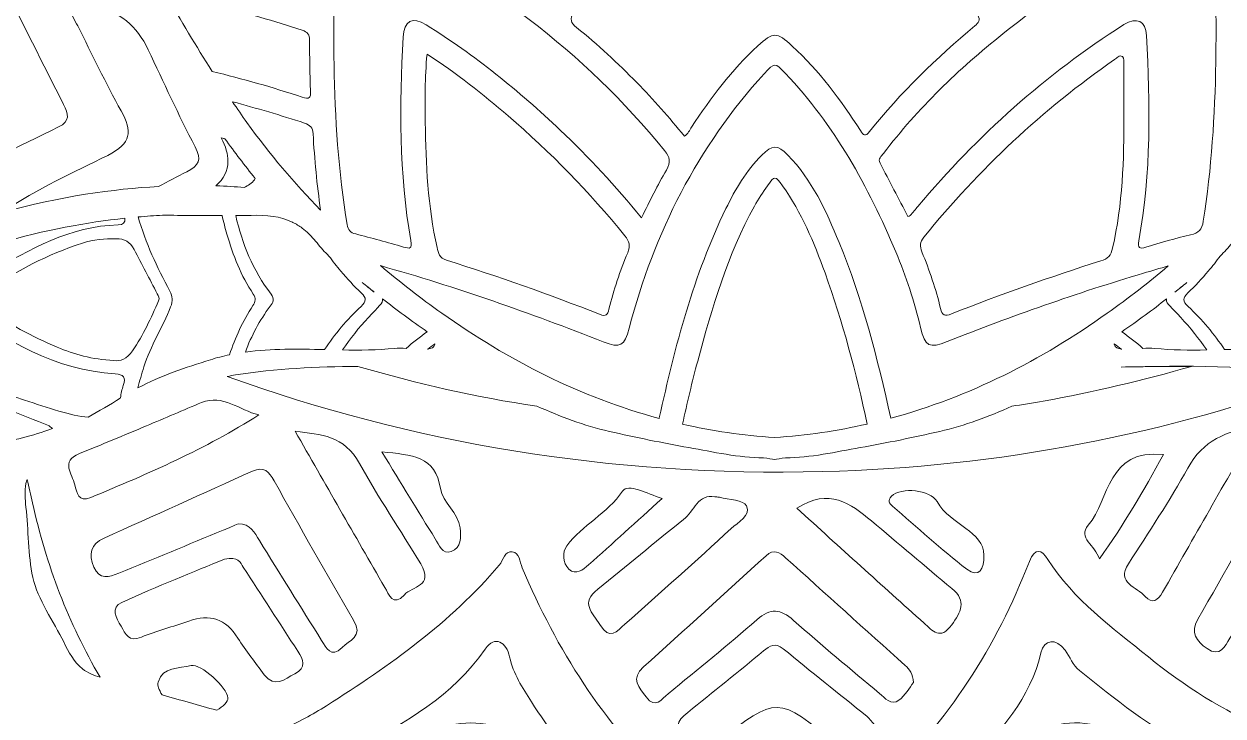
# Model space of a CAD drawing. Extents: x 40 to 2961, y -2960 to -39.
# Drawn here: x 1156 to 1706, y -1644 to -1327 of the extents above; entities that cross this region are included whole.
import ezdxf

# ---------------------------------------------------------------- set-up
doc = ezdxf.new("R2010")
doc.units = 0
doc.header["$MEASUREMENT"] = 0
doc.layers.add('Layer 1', color=7, linetype='Continuous')

msp = doc.modelspace()

# ---------------------------------------------------------------- linework, layer by layer
at = {"layer": 'Layer 1', "lineweight": 0}
for points, knots in [([(1592.25, -1327.83), (1574.66, -1342.46), (1558.23, -1358.28), (1543.98, -1376.26), (1542.02, -1378.74), (1541.24, -1378), (1539.83, -1375.81), (1530.8, -1361.76), (1520.91, -1348.39), (1508.54, -1337.01), (1501.42, -1330.44), (1499.87, -1330.44), (1492.75, -1336.98), (1480.86, -1347.94), (1471.22, -1360.73), (1462.39, -1374.2), (1461.49, -1375.59), (1460.88, -1377.26), (1459.1, -1378.32), (1452.18, -1369.85), (1445.02, -1361.57), (1437.35, -1353.8), (1428.56, -1344.91), (1419.44, -1336.34), (1409.67, -1328.51), (1406.97, -1326.35), (1406.64, -1324.67), (1408.19, -1321.64), (1418.86, -1300.83), (1432.29, -1281.94), (1447.57, -1264.28), (1462.2, -1247.33), (1478.02, -1231.64), (1496.71, -1219.04), (1499.61, -1217.11), (1501.74, -1217.14), (1504.54, -1219.07), (1515.05, -1226.42), (1524.71, -1234.67), (1534.19, -1243.37), (1548.69, -1256.74), (1560.51, -1272.31), (1572.37, -1287.84), (1580.69, -1298.7), (1587.55, -1310.56), (1593.64, -1322.84), (1594.8, -1325.22), (1594.03, -1326.35), (1592.25, -1327.83)], [0, 0, 0, 0, 1, 1, 1, 2, 2, 2, 3, 3, 3, 4, 4, 4, 5, 5, 5, 6, 6, 6, 7, 7, 7, 8, 8, 8, 9, 9, 9, 10, 10, 10, 11, 11, 11, 12, 12, 12, 13, 13, 13, 14, 14, 14, 15, 15, 15, 16, 16, 16, 16]), ([(1104.09, -1265.41), (1112.31, -1276.69), (1121.69, -1286.65), (1133.45, -1294.28), (1138.64, -1297.67), (1143.21, -1301.83), (1146.08, -1307.4), (1155.65, -1326.19), (1165.03, -1345.04), (1174.57, -1363.82), (1176.73, -1368.05), (1177.79, -1371.46), (1172.25, -1374.14), (1153.65, -1383.19), (1135.16, -1392.44), (1116.63, -1401.66), (1110.02, -1404.97), (1103.06, -1407.42), (1095.75, -1407.52), (1074.61, -1407.81), (1053.86, -1410.03), (1033.72, -1417.61), (1059.24, -1401.49), (1086.76, -1389.93), (1113.57, -1376.97), (1119.79, -1373.97), (1126.14, -1371.27), (1132.13, -1367.88), (1144.34, -1360.99), (1145.15, -1358.22), (1138.7, -1346), (1121.59, -1313.52), (1104.35, -1281.11), (1086.11, -1246.69), (1094.75, -1252.33), (1099.42, -1259), (1104.09, -1265.41)], [0, 0, 0, 0, 1, 1, 1, 2, 2, 2, 3, 3, 3, 4, 4, 4, 5, 5, 5, 6, 6, 6, 7, 7, 7, 8, 8, 8, 9, 9, 9, 10, 10, 10, 11, 11, 11, 12, 12, 12, 12]), ([(1450.02, -1384.96), (1452.5, -1388.02), (1452.92, -1390.28), (1450.86, -1393.86), (1446.8, -1400.75), (1443.41, -1408), (1439.42, -1415.77), (1427.59, -1401.2), (1415.35, -1387.96), (1402.23, -1375.55), (1383.25, -1357.57), (1363.01, -1341.17), (1340.81, -1327.31), (1334.43, -1323.35), (1330.6, -1325.41), (1330.18, -1333.02), (1328.57, -1364.21), (1328.21, -1395.34), (1333.79, -1426.24), (1334.5, -1430.01), (1333.27, -1430.04), (1330.31, -1429.17), (1323.09, -1427.02), (1315.77, -1425.02), (1308.46, -1423.18), (1305.98, -1422.57), (1305.04, -1421.41), (1304.59, -1418.89), (1300.47, -1394.63), (1298.98, -1370.14), (1298.53, -1345.62), (1298.18, -1325.99), (1298.15, -1306.4), (1301.18, -1286.94), (1303.14, -1274.37), (1303.5, -1273.92), (1314.55, -1279.43), (1366.75, -1305.5), (1413.02, -1339.27), (1450.02, -1384.96)], [0, 0, 0, 0, 1, 1, 1, 2, 2, 2, 3, 3, 3, 4, 4, 4, 5, 5, 5, 6, 6, 6, 7, 7, 7, 8, 8, 8, 9, 9, 9, 10, 10, 10, 11, 11, 11, 12, 12, 12, 13, 13, 13, 13]), ([(1670.66, -1429.24), (1667.69, -1430.14), (1666.79, -1429.56), (1667.37, -1426.37), (1673.17, -1395.18), (1672.56, -1363.73), (1670.95, -1332.24), (1670.62, -1325.54), (1666.4, -1323.51), (1660.54, -1327.22), (1624.67, -1350), (1593.48, -1378.07), (1566.19, -1410.52), (1564.99, -1411.93), (1563.8, -1413.35), (1562.58, -1414.74), (1562.41, -1414.93), (1562.06, -1414.96), (1561.58, -1415.19), (1557.32, -1407.04), (1553.07, -1398.88), (1548.82, -1390.7), (1547.75, -1388.7), (1549.36, -1387.54), (1550.36, -1386.25), (1566.19, -1365.56), (1584.84, -1347.58), (1605.14, -1331.37), (1630.66, -1311.04), (1657.73, -1293.03), (1687.35, -1279.08), (1697.56, -1274.27), (1697.85, -1274.43), (1699.82, -1285.84), (1703.14, -1305.24), (1702.98, -1324.87), (1702.69, -1344.46), (1702.33, -1368.85), (1700.72, -1393.15), (1696.98, -1417.32), (1696.4, -1421.12), (1694.89, -1422.76), (1691.15, -1423.6), (1684.22, -1425.15), (1677.42, -1427.24), (1670.66, -1429.24)], [0, 0, 0, 0, 1, 1, 1, 2, 2, 2, 3, 3, 3, 4, 4, 4, 5, 5, 5, 6, 6, 6, 7, 7, 7, 8, 8, 8, 9, 9, 9, 10, 10, 10, 11, 11, 11, 12, 12, 12, 13, 13, 13, 14, 14, 14, 15, 15, 15, 15]), ([(1264.54, -1323.8), (1271.05, -1325.61), (1277.46, -1327.86), (1283.97, -1329.8), (1286.42, -1330.5), (1287.35, -1331.76), (1287.35, -1334.4), (1287.32, -1342.11), (1287.42, -1349.84), (1287.8, -1357.54), (1287.96, -1360.96), (1287.16, -1361.5), (1283.94, -1360.44), (1270.37, -1355.96), (1256.64, -1352.06), (1242.75, -1348.65), (1235.31, -1337.08), (1228.28, -1325.28), (1221.68, -1313.39), (1236.05, -1316.39), (1250.33, -1319.84), (1264.54, -1323.8)], [0, 0, 0, 0, 1, 1, 1, 2, 2, 2, 3, 3, 3, 4, 4, 4, 5, 5, 5, 6, 6, 6, 7, 7, 7, 7]), ([(1200.96, -1366.76), (1193.87, -1354.03), (1187.55, -1340.85), (1181.08, -1327.8), (1179.82, -1325.22), (1176.98, -1322.19), (1179.47, -1319.45), (1181.66, -1317), (1185.36, -1318.45), (1188.29, -1318.9), (1200.22, -1320.87), (1208.27, -1327.89), (1213.36, -1338.72), (1220.42, -1353.61), (1227.22, -1368.63), (1234.86, -1383.22), (1238.05, -1389.31), (1236.6, -1391.83), (1231.06, -1394.63), (1226.67, -1396.85), (1222.36, -1399.17), (1218.04, -1401.43), (1197.51, -1402.53), (1173.25, -1405.88), (1146.47, -1413.35), (1162.87, -1401.95), (1179.21, -1395.05), (1194.8, -1387.19), (1205.73, -1381.68), (1206.18, -1376.2), (1200.96, -1366.76)], [0, 0, 0, 0, 1, 1, 1, 2, 2, 2, 3, 3, 3, 4, 4, 4, 5, 5, 5, 6, 6, 6, 7, 7, 7, 8, 8, 8, 9, 9, 9, 10, 10, 10, 10]), ([(1433.13, -1431.78), (1429.62, -1440.16), (1426.75, -1448.83), (1424.56, -1457.66), (1423.92, -1460.3), (1423.18, -1461.17), (1420.28, -1460.01), (1397.17, -1450.93), (1373.81, -1442.58), (1350.06, -1435.23), (1346.8, -1434.23), (1346.35, -1431.98), (1345.81, -1429.43), (1341.52, -1410.52), (1340.59, -1391.25), (1340.33, -1371.98), (1340.2, -1361.83), (1340.13, -1351.68), (1341.17, -1340.72), (1354.76, -1349.65), (1366.75, -1359.05), (1378.32, -1369.01), (1397.78, -1385.74), (1415.6, -1404.04), (1431.81, -1423.99), (1433.87, -1426.53), (1434.49, -1428.56), (1433.13, -1431.78)], [0, 0, 0, 0, 1, 1, 1, 2, 2, 2, 3, 3, 3, 4, 4, 4, 5, 5, 5, 6, 6, 6, 7, 7, 7, 8, 8, 8, 9, 9, 9, 9]), ([(1660.57, -1368.5), (1660.7, -1389.06), (1659.96, -1409.55), (1655.41, -1429.69), (1654.67, -1432.94), (1653.22, -1434.52), (1649.97, -1435.55), (1626.86, -1442.84), (1604.02, -1450.89), (1581.49, -1459.82), (1578.37, -1461.08), (1577.27, -1460.5), (1576.53, -1457.31), (1574.4, -1448.44), (1571.44, -1439.84), (1567.99, -1431.4), (1566.93, -1428.82), (1567.06, -1426.95), (1568.89, -1424.7), (1594.22, -1393.44), (1623.19, -1366.11), (1656.32, -1343.23), (1657.38, -1342.52), (1658.38, -1340.91), (1659.86, -1341.88), (1660.96, -1342.59), (1660.54, -1344.17), (1660.54, -1345.36), (1660.57, -1353.06), (1660.57, -1360.8), (1660.57, -1368.5)], [0, 0, 0, 0, 1, 1, 1, 2, 2, 2, 3, 3, 3, 4, 4, 4, 5, 5, 5, 6, 6, 6, 7, 7, 7, 8, 8, 8, 9, 9, 9, 10, 10, 10, 10]), ([(1652.9, -1459.53), (1622.54, -1481.09), (1589.87, -1497.88), (1553.68, -1507.64), (1547.72, -1480.22), (1540.66, -1453.12), (1530.03, -1427.08), (1524.13, -1412.61), (1517.62, -1398.43), (1506.54, -1386.99), (1501.87, -1382.16), (1499.29, -1382.22), (1494.55, -1387.06), (1487.56, -1394.21), (1482.47, -1402.69), (1478.15, -1411.58), (1463.33, -1442.1), (1454.82, -1474.58), (1447.63, -1507.51), (1447.63, -1507.58), (1447.6, -1507.64), (1447.57, -1507.74), (1411.28, -1497.97), (1378.48, -1481.15), (1348, -1459.53), (1338.1, -1452.54), (1328.76, -1445.29), (1319.83, -1437.71), (1354.51, -1447.48), (1388.41, -1459.46), (1421.95, -1472.61), (1429.88, -1475.74), (1431.65, -1474.64), (1433.84, -1466.3), (1445.31, -1422.6), (1465.13, -1383.29), (1495.71, -1349.71), (1500.48, -1344.46), (1500.67, -1344.55), (1505.44, -1349.55), (1527.94, -1373.36), (1543.47, -1401.46), (1556.03, -1431.4), (1560.74, -1442.64), (1564.57, -1454.21), (1567.35, -1466.1), (1569.38, -1474.8), (1571.34, -1475.77), (1579.56, -1472.52), (1609.11, -1460.82), (1639.08, -1450.25), (1669.56, -1441.16), (1673.33, -1440.03), (1677.13, -1438.94), (1680.9, -1437.84), (1672.01, -1445.38), (1662.73, -1452.57), (1652.9, -1459.53)], [0, 0, 0, 0, 1, 1, 1, 2, 2, 2, 3, 3, 3, 4, 4, 4, 5, 5, 5, 6, 6, 6, 7, 7, 7, 8, 8, 8, 9, 9, 9, 10, 10, 10, 11, 11, 11, 12, 12, 12, 13, 13, 13, 14, 14, 14, 15, 15, 15, 16, 16, 16, 17, 17, 17, 18, 18, 18, 19, 19, 19, 19]), ([(1252, -1362.57), (1263.09, -1365.53), (1274.11, -1368.79), (1285.03, -1372.36), (1287.58, -1373.2), (1288.77, -1374.43), (1288.93, -1377.23), (1289.58, -1388.96), (1290.7, -1400.62), (1292.41, -1412.26), (1280.36, -1399.91), (1269.14, -1386.67), (1258.64, -1372.14), (1256.38, -1368.98), (1254.19, -1365.76), (1252, -1362.57)], [0, 0, 0, 0, 1, 1, 1, 2, 2, 2, 3, 3, 3, 4, 4, 4, 5, 5, 5, 5]), ([(1246.85, -1379.1), (1247.62, -1379.32), (1248.13, -1379.45), (1248.55, -1379.55), (1253.03, -1385.74), (1257.61, -1391.79), (1262.35, -1397.69), (1262.25, -1397.92), (1262.18, -1398.11), (1262.02, -1398.3), (1260.93, -1399.85), (1259.28, -1400.95), (1257.29, -1401.85), (1253.36, -1401.53), (1249.07, -1401.27), (1244.43, -1401.11), (1247.88, -1397.98), (1249.91, -1394.34), (1249.91, -1389.8), (1249.91, -1386.67), (1248.94, -1383.16), (1246.85, -1379.1)], [0, 0, 0, 0, 1, 1, 1, 2, 2, 2, 3, 3, 3, 4, 4, 4, 5, 5, 5, 6, 6, 6, 7, 7, 7, 7]), ([(1542.89, -1510.31), (1529.32, -1513.41), (1515.17, -1515.57), (1500.45, -1516.5), (1485.82, -1515.57), (1471.77, -1513.44), (1458.3, -1510.38), (1460.39, -1500.68), (1462.65, -1491.04), (1465.23, -1481.47), (1471.8, -1457.02), (1478.96, -1432.75), (1491.26, -1410.39), (1493.04, -1407.13), (1495.13, -1404.04), (1497.26, -1401.04), (1500.58, -1396.37), (1500.67, -1396.37), (1504.12, -1401.17), (1512.85, -1413.35), (1518.53, -1427.05), (1523.58, -1441), (1531.77, -1463.62), (1537.83, -1486.82), (1542.89, -1510.31)], [0, 0, 0, 0, 1, 1, 1, 2, 2, 2, 3, 3, 3, 4, 4, 4, 5, 5, 5, 6, 6, 6, 7, 7, 7, 8, 8, 8, 8]), ([(1090.46, -1465.68), (1086.98, -1462.94), (1083.95, -1459.82), (1080.86, -1456.69), (1079.99, -1455.82), (1079.47, -1455.02), (1079.25, -1454.24), (1125.27, -1429.92), (1168.25, -1419.64), (1202.7, -1415.96), (1202.96, -1417.93), (1201.83, -1418.96), (1199.57, -1419.02), (1177.47, -1419.47), (1159.23, -1430.5), (1140.73, -1440.61), (1135.54, -1443.45), (1131.29, -1447.99), (1126.59, -1451.76), (1124.78, -1453.21), (1125.91, -1454.18), (1127.13, -1455.21), (1147.76, -1472.74), (1170.57, -1485.4), (1198.25, -1487.31), (1201.93, -1487.56), (1203.28, -1488.92), (1201.96, -1492.59), (1201.28, -1494.4), (1200.99, -1496.36), (1200.6, -1498.26), (1200.6, -1498.33), (1200.57, -1498.36), (1200.57, -1498.42), (1195.74, -1501.48), (1190.81, -1504.35), (1185.85, -1507.12), (1178.05, -1506.64), (1167.35, -1502.9), (1156.62, -1499.33), (1132.87, -1491.43), (1110.31, -1481.28), (1090.46, -1465.68)], [0, 0, 0, 0, 1, 1, 1, 2, 2, 2, 3, 3, 3, 4, 4, 4, 5, 5, 5, 6, 6, 6, 7, 7, 7, 8, 8, 8, 9, 9, 9, 10, 10, 10, 11, 11, 11, 12, 12, 12, 13, 13, 13, 14, 14, 14, 14]), ([(1211.37, -1484.08), (1214.49, -1474.42), (1219.97, -1465.94), (1223.64, -1456.6), (1224.74, -1453.83), (1224.55, -1451.86), (1223.26, -1449.38), (1217.43, -1438.42), (1212.14, -1427.21), (1208.76, -1415.38), (1212.56, -1415.06), (1216.3, -1414.77), (1219.87, -1414.58), (1219.91, -1414.58), (1219.91, -1414.58), (1219.94, -1414.58), (1229.03, -1414.67), (1238.11, -1414.8), (1247.2, -1414.77), (1247.88, -1417.61), (1248.62, -1420.44), (1249.46, -1423.25), (1252.36, -1433.01), (1255.74, -1442.35), (1261.54, -1450.73), (1262.89, -1452.7), (1262.57, -1454.18), (1261.35, -1456.02), (1256.64, -1463.17), (1253.26, -1470.74), (1250.65, -1478.57), (1247.72, -1479.19), (1244.78, -1479.93), (1241.85, -1480.83), (1230.41, -1484.41), (1219.1, -1488.24), (1208.63, -1493.75), (1209.43, -1490.53), (1210.34, -1487.31), (1211.37, -1484.08)], [0, 0, 0, 0, 1, 1, 1, 2, 2, 2, 3, 3, 3, 4, 4, 4, 5, 5, 5, 6, 6, 6, 7, 7, 7, 8, 8, 8, 9, 9, 9, 10, 10, 10, 11, 11, 11, 12, 12, 12, 13, 13, 13, 13]), ([(1269.27, -1456.34), (1270.63, -1454.53), (1271.4, -1453.02), (1269.69, -1450.76), (1261.25, -1439.78), (1256.42, -1427.6), (1253.48, -1414.77), (1253.48, -1414.77), (1254.48, -1414.77), (1254.48, -1414.77), (1256.51, -1414.74), (1258.51, -1414.71), (1260.54, -1414.64), (1267.73, -1414.42), (1273.85, -1415.09), (1279.3, -1417.7), (1279.33, -1417.77), (1279.36, -1417.8), (1279.39, -1417.83), (1279.39, -1417.83), (1279.42, -1417.83), (1279.42, -1417.83), (1279.49, -1417.83), (1279.55, -1417.86), (1279.62, -1417.86), (1279.65, -1417.86), (1279.65, -1417.86), (1279.68, -1417.9), (1281.16, -1418.6), (1282.55, -1419.47), (1283.94, -1420.51), (1284.97, -1421.28), (1286, -1422.12), (1287, -1423.12), (1287.35, -1423.44), (1287.67, -1423.76), (1288, -1424.12), (1288.03, -1424.12), (1288.03, -1424.12), (1288.03, -1424.15), (1288.96, -1425.11), (1289.86, -1426.18), (1290.77, -1427.31), (1292.44, -1429.46), (1294.28, -1431.43), (1296.21, -1433.3), (1297.92, -1435.65), (1299.73, -1437.97), (1301.63, -1440.23), (1304.59, -1443.71), (1307.68, -1447.06), (1311, -1450.18), (1313.52, -1452.54), (1313.42, -1454.02), (1310.91, -1456.4), (1304.4, -1462.49), (1298.89, -1469.13), (1294.15, -1476.19), (1282.03, -1475.93), (1269.92, -1475.67), (1257.9, -1477.32), (1260.67, -1469.81), (1264.41, -1462.78), (1269.27, -1456.34)], [0, 0, 0, 0, 1, 1, 1, 2, 2, 2, 3, 3, 3, 4, 4, 4, 5, 5, 5, 6, 6, 6, 7, 7, 7, 8, 8, 8, 9, 9, 9, 10, 10, 10, 11, 11, 11, 12, 12, 12, 13, 13, 13, 14, 14, 14, 15, 15, 15, 16, 16, 16, 17, 17, 17, 18, 18, 18, 19, 19, 19, 20, 20, 20, 21, 21, 21, 21]), ([(1731.62, -1456.34), (1736.49, -1462.78), (1740.23, -1469.81), (1743, -1477.32), (1730.98, -1475.67), (1718.86, -1475.93), (1706.75, -1476.19), (1702.01, -1469.13), (1696.5, -1462.49), (1689.99, -1456.4), (1687.48, -1454.02), (1687.38, -1452.54), (1689.89, -1450.18), (1693.21, -1447.06), (1696.31, -1443.71), (1699.27, -1440.23), (1701.17, -1437.97), (1702.98, -1435.65), (1704.68, -1433.3), (1706.62, -1431.43), (1708.45, -1429.46), (1710.13, -1427.31), (1711.03, -1426.18), (1711.93, -1425.11), (1712.87, -1424.15), (1712.87, -1424.12), (1712.87, -1424.12), (1712.9, -1424.12), (1713.22, -1423.76), (1713.55, -1423.44), (1713.9, -1423.12), (1714.9, -1422.12), (1715.93, -1421.28), (1716.96, -1420.51), (1718.35, -1419.47), (1719.73, -1418.6), (1721.21, -1417.9), (1721.25, -1417.86), (1721.25, -1417.86), (1721.28, -1417.86), (1721.34, -1417.86), (1721.41, -1417.83), (1721.47, -1417.83), (1721.47, -1417.83), (1721.5, -1417.83), (1721.5, -1417.83), (1721.54, -1417.8), (1721.57, -1417.77), (1721.6, -1417.7), (1727.05, -1415.09), (1733.17, -1414.42), (1740.36, -1414.64), (1742.39, -1414.71), (1744.38, -1414.74), (1746.41, -1414.77), (1746.41, -1414.77), (1747.41, -1414.77), (1747.41, -1414.77), (1744.48, -1427.6), (1739.65, -1439.78), (1731.2, -1450.76), (1729.5, -1453.02), (1730.27, -1454.53), (1731.62, -1456.34)], [0, 0, 0, 0, 1, 1, 1, 2, 2, 2, 3, 3, 3, 4, 4, 4, 5, 5, 5, 6, 6, 6, 7, 7, 7, 8, 8, 8, 9, 9, 9, 10, 10, 10, 11, 11, 11, 12, 12, 12, 13, 13, 13, 14, 14, 14, 15, 15, 15, 16, 16, 16, 17, 17, 17, 18, 18, 18, 19, 19, 19, 20, 20, 20, 21, 21, 21, 21]), ([(1206.24, -1476.74), (1203.79, -1480.38), (1200.41, -1481.73), (1197.61, -1481.22), (1187.59, -1480.64), (1179.37, -1478.38), (1171.64, -1475.06), (1160.13, -1470.13), (1148.98, -1464.36), (1138.93, -1456.76), (1134.51, -1453.37), (1134.35, -1453.41), (1138.83, -1450.09), (1152.37, -1440), (1167.32, -1432.69), (1183.27, -1427.34), (1188.2, -1425.69), (1193.45, -1425.4), (1198.67, -1425.34), (1202.38, -1425.28), (1205.18, -1426.89), (1206.92, -1430.3), (1210.43, -1437.1), (1214.01, -1443.84), (1217.52, -1450.64), (1218.04, -1451.6), (1218.65, -1452.54), (1218.1, -1453.83), (1214.69, -1461.75), (1211.01, -1469.52), (1206.24, -1476.74)], [0, 0, 0, 0, 1, 1, 1, 2, 2, 2, 3, 3, 3, 4, 4, 4, 5, 5, 5, 6, 6, 6, 7, 7, 7, 8, 8, 8, 9, 9, 9, 10, 10, 10, 10]), ([(1317, -1449.89), (1315.13, -1448.41), (1313.23, -1446.9), (1311.49, -1445.42), (1313.26, -1446.9), (1315.1, -1448.38), (1317, -1449.89)], [0, 0, 0, 0, 1, 1, 1, 2, 2, 2, 2]), ([(1689.41, -1445.42), (1687.67, -1446.9), (1685.77, -1448.41), (1683.9, -1449.89), (1685.8, -1448.38), (1687.64, -1446.9), (1689.41, -1445.42)], [0, 0, 0, 0, 1, 1, 1, 2, 2, 2, 2]), ([(1314.26, -1461.46), (1318.96, -1456.4), (1321.19, -1454.86), (1320.8, -1452.96), (1327.05, -1457.89), (1333.88, -1462.91), (1341.26, -1467.97), (1337.91, -1470.39), (1334.69, -1472.9), (1331.63, -1475.61), (1329.69, -1475.48), (1327.82, -1475.42), (1326.25, -1475.61), (1318.32, -1476.41), (1310.36, -1476.48), (1302.37, -1476.35), (1305.94, -1471.16), (1309.88, -1466.2), (1314.26, -1461.46)], [0, 0, 0, 0, 1, 1, 1, 2, 2, 2, 3, 3, 3, 4, 4, 4, 5, 5, 5, 6, 6, 6, 6]), ([(1680.1, -1452.96), (1680.06, -1453.08), (1680.06, -1453.25), (1680.06, -1453.37), (1680.06, -1455.11), (1682.29, -1456.79), (1686.64, -1461.46), (1691.02, -1466.2), (1694.95, -1471.16), (1698.53, -1476.35), (1690.54, -1476.48), (1682.58, -1476.41), (1674.65, -1475.61), (1673.07, -1475.42), (1671.2, -1475.48), (1669.27, -1475.61), (1666.21, -1472.9), (1662.99, -1470.39), (1659.63, -1467.97), (1667.01, -1462.91), (1673.85, -1457.89), (1680.1, -1452.96)], [0, 0, 0, 0, 1, 1, 1, 2, 2, 2, 3, 3, 3, 4, 4, 4, 5, 5, 5, 6, 6, 6, 7, 7, 7, 7]), ([(1344.74, -1473.58), (1344.71, -1473.68), (1344.74, -1473.74), (1344.71, -1473.84), (1344.42, -1475.16), (1343.2, -1475.74), (1341.49, -1475.96), (1341.49, -1475.96), (1341.45, -1476), (1341.45, -1476), (1341.45, -1476), (1341.33, -1476), (1341.33, -1476), (1341.39, -1476), (1341.42, -1476), (1341.49, -1475.96), (1342.55, -1475.16), (1343.61, -1474.35), (1344.74, -1473.58)], [0, 0, 0, 0, 1, 1, 1, 2, 2, 2, 3, 3, 3, 4, 4, 4, 5, 5, 5, 6, 6, 6, 6]), ([(1659.57, -1476), (1659.57, -1476), (1659.44, -1476), (1659.44, -1476), (1659.44, -1476), (1659.41, -1475.96), (1659.41, -1475.96), (1657.7, -1475.74), (1656.48, -1475.16), (1656.19, -1473.84), (1656.15, -1473.74), (1656.19, -1473.68), (1656.15, -1473.58), (1657.28, -1474.35), (1658.35, -1475.16), (1659.41, -1475.96), (1659.47, -1476), (1659.51, -1476), (1659.57, -1476)], [0, 0, 0, 0, 1, 1, 1, 2, 2, 2, 3, 3, 3, 4, 4, 4, 5, 5, 5, 6, 6, 6, 6]), ([(1522.65, -1532.1), (1425.21, -1534.55), (1333.37, -1518.85), (1249.62, -1488.47), (1250.87, -1488.24), (1252.1, -1488.02), (1253.36, -1487.82), (1271.88, -1484.86), (1290.67, -1483.99), (1309.46, -1483.89), (1336.33, -1491.72), (1363.63, -1498.1), (1391.56, -1502.1), (1402.17, -1506.9), (1413.02, -1511.02), (1424.75, -1513.7), (1436.84, -1516.47), (1448.99, -1518.95), (1461.2, -1521.11), (1472.28, -1523.07), (1484.11, -1525.81), (1495.39, -1525.81), (1497.61, -1526.14), (1499.35, -1526.36), (1500.45, -1526.52), (1501.54, -1526.36), (1503.28, -1526.14), (1505.51, -1525.81), (1516.79, -1525.81), (1528.61, -1523.07), (1539.7, -1521.11), (1551.91, -1518.95), (1564.06, -1516.47), (1576.14, -1513.7), (1587.81, -1511.02), (1598.63, -1506.93), (1609.17, -1502.16), (1614.01, -1501.42), (1618.84, -1500.65), (1623.64, -1499.78), (1646.55, -1495.65), (1669.21, -1490.3), (1691.63, -1483.89), (1680.84, -1483.83), (1670.04, -1483.99), (1659.31, -1484.18), (1688.73, -1483.6), (1718.41, -1483.15), (1747.54, -1487.82), (1749.02, -1488.05), (1750.54, -1488.31), (1752.02, -1488.6), (1680.52, -1514.86), (1603.44, -1530.1), (1522.65, -1532.1)], [0, 0, 0, 0, 1, 1, 1, 2, 2, 2, 3, 3, 3, 4, 4, 4, 5, 5, 5, 6, 6, 6, 7, 7, 7, 8, 8, 8, 9, 9, 9, 10, 10, 10, 11, 11, 11, 12, 12, 12, 13, 13, 13, 14, 14, 14, 15, 15, 15, 16, 16, 16, 17, 17, 17, 18, 18, 18, 18]), ([(1142.02, -1519.72), (1138.19, -1520.5), (1134.42, -1521.53), (1130.71, -1522.62), (1124.91, -1523.43), (1119.24, -1525.17), (1113.63, -1527.13), (1108.02, -1529.1), (1102.45, -1531.26), (1096.81, -1532.94), (1078.48, -1538.32), (1060.82, -1545.05), (1043.84, -1553.01), (1052.12, -1541.06), (1062.56, -1531.23), (1074.25, -1522.59), (1086.53, -1513.54), (1099.07, -1504.93), (1113.31, -1499.13), (1118.76, -1496.91), (1124.4, -1495.52), (1130.32, -1497.33), (1143.02, -1501.16), (1155.36, -1505.93), (1167.61, -1510.99), (1168.15, -1511.22), (1168.61, -1511.73), (1169.48, -1512.41), (1160.26, -1515.79), (1151.17, -1517.85), (1142.02, -1519.72)], [0, 0, 0, 0, 1, 1, 1, 2, 2, 2, 3, 3, 3, 4, 4, 4, 5, 5, 5, 6, 6, 6, 7, 7, 7, 8, 8, 8, 9, 9, 9, 10, 10, 10, 10]), ([(1181.82, -1523.88), (1192.1, -1519.69), (1202.31, -1515.44), (1212.53, -1511.15), (1221, -1507.61), (1229.38, -1503.97), (1237.86, -1500.45), (1247.52, -1496.49), (1255.1, -1503.93), (1264.09, -1506.16), (1239.53, -1521.72), (1213.36, -1533.06), (1187.04, -1544.02), (1181.33, -1546.37), (1180.66, -1541.8), (1179.72, -1538.16), (1178.47, -1533.16), (1173.08, -1527.46), (1181.82, -1523.88)], [0, 0, 0, 0, 1, 1, 1, 2, 2, 2, 3, 3, 3, 4, 4, 4, 5, 5, 5, 6, 6, 6, 6]), ([(1689.86, -1530.52), (1697.08, -1517.56), (1706.84, -1514.08), (1722.15, -1510.67), (1706.71, -1537.64), (1692.44, -1562.52), (1678.29, -1587.46), (1676.17, -1591.16), (1673.56, -1593.03), (1670.37, -1589.36), (1666.66, -1585.04), (1656.86, -1583.37), (1662.66, -1574.38), (1672.01, -1559.94), (1681.58, -1545.41), (1689.86, -1530.52)], [0, 0, 0, 0, 1, 1, 1, 2, 2, 2, 3, 3, 3, 4, 4, 4, 5, 5, 5, 5]), ([(1338.26, -1574.47), (1344.39, -1584.75), (1334.3, -1584.69), (1330.76, -1588.62), (1325.63, -1594.26), (1323.67, -1588.46), (1321.8, -1585.23), (1308.01, -1561.39), (1294.38, -1537.48), (1280.71, -1513.57), (1292.8, -1515.21), (1303.11, -1515.44), (1310.26, -1528.46), (1318.8, -1544.05), (1329.05, -1559), (1338.26, -1574.47)], [0, 0, 0, 0, 1, 1, 1, 2, 2, 2, 3, 3, 3, 4, 4, 4, 5, 5, 5, 5]), ([(1649.32, -1572.09), (1647.49, -1565.93), (1639.27, -1562.55), (1644.26, -1556.68), (1654.19, -1544.99), (1652.74, -1521.43), (1678.65, -1524.33), (1669.5, -1540.96), (1660.76, -1556.33), (1649.32, -1572.09)], [0, 0, 0, 0, 1, 1, 1, 2, 2, 2, 3, 3, 3, 3]), ([(1320.45, -1523.04), (1334.46, -1524.52), (1345.03, -1525.04), (1347.32, -1539.86), (1348.32, -1546.28), (1355.51, -1550.88), (1356.34, -1557.97), (1356.83, -1562.13), (1356.92, -1567.13), (1352.25, -1568.77), (1348.16, -1570.19), (1346.64, -1565.61), (1344.94, -1562.9), (1337.07, -1550.4), (1329.47, -1537.77), (1320.45, -1523.04)], [0, 0, 0, 0, 1, 1, 1, 2, 2, 2, 3, 3, 3, 4, 4, 4, 5, 5, 5, 5]), ([(1193.13, -1562.61), (1215.81, -1552.4), (1238.5, -1542.18), (1261.15, -1531.9), (1266.37, -1529.52), (1268.76, -1532.23), (1271.08, -1536.35), (1283.1, -1557.75), (1294.99, -1579.18), (1307.52, -1600.22), (1312.13, -1607.95), (1305.53, -1609.4), (1302.21, -1612.75), (1297.12, -1617.88), (1295.02, -1612.98), (1292.83, -1609.5), (1283.26, -1594.26), (1273.78, -1578.95), (1264.31, -1563.68), (1262.09, -1560.1), (1260.35, -1556.04), (1254.55, -1556.07), (1252.61, -1556.91), (1250.17, -1557.97), (1247.72, -1558.97), (1231.8, -1565.58), (1215.88, -1572.12), (1199.93, -1578.69), (1195.42, -1580.56), (1191, -1581.85), (1188.42, -1575.86), (1185.88, -1570.03), (1186.94, -1565.42), (1193.13, -1562.61)], [0, 0, 0, 0, 1, 1, 1, 2, 2, 2, 3, 3, 3, 4, 4, 4, 5, 5, 5, 6, 6, 6, 7, 7, 7, 8, 8, 8, 9, 9, 9, 10, 10, 10, 11, 11, 11, 11]), ([(1801.16, -1578.92), (1784.95, -1571.93), (1768.52, -1565.48), (1752.5, -1558.1), (1744.87, -1554.59), (1740.74, -1556.3), (1736.71, -1563.29), (1727.89, -1578.56), (1718.44, -1593.48), (1709.16, -1608.47), (1706.78, -1612.27), (1704.75, -1617.43), (1698.69, -1613.21), (1693.86, -1609.82), (1690.8, -1606.18), (1694.47, -1599.8), (1706.88, -1578.18), (1719.12, -1556.46), (1731.27, -1534.68), (1734.27, -1529.33), (1737.97, -1530.94), (1741.97, -1532.77), (1763.65, -1542.57), (1785.34, -1552.3), (1806.93, -1562.19), (1810.28, -1563.71), (1814.57, -1564.87), (1813.5, -1571.18), (1812.92, -1577.92), (1810.35, -1582.88), (1801.16, -1578.92)], [0, 0, 0, 0, 1, 1, 1, 2, 2, 2, 3, 3, 3, 4, 4, 4, 5, 5, 5, 6, 6, 6, 7, 7, 7, 8, 8, 8, 9, 9, 9, 10, 10, 10, 10]), ([(1157.3, -1537.54), (1157.42, -1536.87), (1157.62, -1536.25), (1157.84, -1535.67), (1158.68, -1539.25), (1159.55, -1542.8), (1160.32, -1546.37), (1166.61, -1574.99), (1176.89, -1601.67), (1191.32, -1626.42), (1188.46, -1625.51), (1185.65, -1624.39), (1183.3, -1622.58), (1179.27, -1619.49), (1176.92, -1614.78), (1174.66, -1610.21), (1170.15, -1601.12), (1162.58, -1590.52), (1160.45, -1580.63), (1158.29, -1570.44), (1158.46, -1558.84), (1157.33, -1548.4), (1156.94, -1544.79), (1156.59, -1541.12), (1157.3, -1537.54)], [0, 0, 0, 0, 1, 1, 1, 2, 2, 2, 3, 3, 3, 4, 4, 4, 5, 5, 5, 6, 6, 6, 7, 7, 7, 8, 8, 8, 8]), ([(1415.18, -1574.86), (1412.67, -1577.05), (1409.38, -1579.95), (1406.19, -1576.79), (1403.26, -1573.96), (1403.1, -1569.03), (1405.29, -1566.09), (1412.38, -1556.56), (1423.79, -1551.43), (1430.78, -1541.09), (1433.29, -1537.38), (1441.83, -1542.18), (1448.89, -1544.47), (1437.06, -1555.17), (1426.2, -1565.09), (1415.18, -1574.86)], [0, 0, 0, 0, 1, 1, 1, 2, 2, 2, 3, 3, 3, 4, 4, 4, 5, 5, 5, 5]), ([(1480.5, -1558.26), (1464.45, -1573.05), (1448.15, -1587.59), (1431.84, -1602.12), (1428.27, -1605.31), (1424.82, -1609.69), (1420.37, -1602.28), (1416.99, -1596.67), (1411.28, -1592.42), (1419.4, -1586.04), (1432.68, -1575.63), (1445.44, -1564.55), (1458.72, -1554.11), (1463.52, -1550.34), (1465.49, -1542.05), (1473.15, -1543.7), (1474.41, -1543.79), (1474.83, -1543.76), (1475.18, -1543.86), (1479.5, -1545.08), (1486.27, -1545.12), (1487.59, -1547.82), (1489.78, -1552.3), (1483.66, -1555.33), (1480.5, -1558.26)], [0, 0, 0, 0, 1, 1, 1, 2, 2, 2, 3, 3, 3, 4, 4, 4, 5, 5, 5, 6, 6, 6, 7, 7, 7, 8, 8, 8, 8]), ([(1581.75, -1585.78), (1588.81, -1591.58), (1585.75, -1596.45), (1581.65, -1602.35), (1576.5, -1609.73), (1572.73, -1604.96), (1568.99, -1601.6), (1549.62, -1584.3), (1530.42, -1566.84), (1510.7, -1548.95), (1525.49, -1539.22), (1535.28, -1546.79), (1544.85, -1554.72), (1557.26, -1564.97), (1569.34, -1575.57), (1581.75, -1585.78)], [0, 0, 0, 0, 1, 1, 1, 2, 2, 2, 3, 3, 3, 4, 4, 4, 5, 5, 5, 5]), ([(1554.07, -1543.38), (1558.42, -1539.15), (1571.99, -1540.38), (1574.92, -1545.82), (1577.98, -1551.59), (1583.42, -1554.4), (1588.16, -1558.13), (1592.38, -1561.52), (1596.54, -1564.93), (1596.41, -1570.41), (1596.57, -1576.92), (1594.19, -1581.14), (1588.52, -1576.82), (1576.75, -1567.77), (1565.77, -1557.68), (1554.52, -1547.98), (1553.07, -1546.73), (1552.04, -1545.34), (1554.07, -1543.38)], [0, 0, 0, 0, 1, 1, 1, 2, 2, 2, 3, 3, 3, 4, 4, 4, 5, 5, 5, 6, 6, 6, 6]), ([(1231.93, -1600.67), (1224.77, -1603.28), (1217.23, -1605.02), (1210.24, -1608.02), (1204.28, -1610.6), (1202.99, -1606.44), (1200.93, -1602.99), (1198.7, -1599.28), (1196, -1594.48), (1201.28, -1592.1), (1217.62, -1584.69), (1234.31, -1578.08), (1248.36, -1572.25), (1254.68, -1570.83), (1255.58, -1573.83), (1256.96, -1575.95), (1265.31, -1588.75), (1273.59, -1601.64), (1281.94, -1614.46), (1284.48, -1618.36), (1286.09, -1621.91), (1280.55, -1624.81), (1275.88, -1627.26), (1271.34, -1631.54), (1266.57, -1625.22), (1262.38, -1619.75), (1258.16, -1614.27), (1254.48, -1608.47), (1248.94, -1599.64), (1241.66, -1597.16), (1231.93, -1600.67)], [0, 0, 0, 0, 1, 1, 1, 2, 2, 2, 3, 3, 3, 4, 4, 4, 5, 5, 5, 6, 6, 6, 7, 7, 7, 8, 8, 8, 9, 9, 9, 10, 10, 10, 10]), ([(1295.15, -1639.47), (1324.09, -1620.94), (1351.9, -1601.44), (1374.26, -1575.05), (1376.16, -1572.8), (1376.68, -1568.38), (1380.25, -1568.83), (1383.57, -1569.28), (1383.64, -1573.44), (1384.8, -1576.18), (1400.59, -1613.85), (1422.11, -1647.46), (1451.21, -1674.95), (1439.35, -1674.3), (1427.49, -1673.56), (1415.63, -1672.72), (1405.87, -1661.83), (1396.94, -1650.17), (1388.99, -1637.63), (1384.89, -1631.19), (1380.64, -1624.87), (1379.03, -1617.04), (1377.64, -1610.4), (1372.29, -1606.92), (1367.81, -1613.46), (1352.93, -1635.18), (1331.08, -1647.27), (1309.07, -1659), (1309.81, -1659.19), (1310.55, -1659.38), (1311.29, -1659.54), (1310.52, -1659.38), (1309.78, -1659.22), (1309.01, -1659.03), (1309.04, -1659.03), (1309.04, -1659), (1309.07, -1659), (1297.7, -1656.29), (1286.38, -1653.23), (1275.14, -1650.07), (1281.97, -1647.01), (1288.67, -1643.59), (1295.15, -1639.47)], [0, 0, 0, 0, 1, 1, 1, 2, 2, 2, 3, 3, 3, 4, 4, 4, 5, 5, 5, 6, 6, 6, 7, 7, 7, 8, 8, 8, 9, 9, 9, 10, 10, 10, 11, 11, 11, 12, 12, 12, 13, 13, 13, 14, 14, 14, 14]), ([(1560.29, -1620.94), (1562.35, -1622.81), (1563.86, -1624.9), (1564.09, -1628.83), (1562.25, -1631.19), (1560.38, -1634.8), (1557.45, -1636.95), (1553.84, -1639.6), (1551.04, -1635.83), (1548.59, -1633.8), (1535.31, -1622.78), (1522.07, -1611.76), (1509.18, -1600.32), (1503.22, -1595.03), (1498.61, -1594.52), (1492.33, -1600.03), (1479.12, -1611.69), (1465.32, -1622.71), (1451.69, -1633.96), (1448.7, -1636.44), (1445.96, -1641.3), (1441.58, -1635.44), (1438.32, -1631.06), (1434.36, -1627.06), (1440.35, -1621.68), (1459.2, -1604.76), (1477.92, -1587.72), (1496.61, -1570.67), (1500.09, -1567.51), (1502.67, -1569.03), (1505.54, -1571.64), (1523.75, -1588.1), (1542.02, -1604.54), (1560.29, -1620.94)], [0, 0, 0, 0, 1, 1, 1, 2, 2, 2, 3, 3, 3, 4, 4, 4, 5, 5, 5, 6, 6, 6, 7, 7, 7, 8, 8, 8, 9, 9, 9, 10, 10, 10, 11, 11, 11, 11]), ([(1691.41, -1659.12), (1672.91, -1649.42), (1656.51, -1636.5), (1640.24, -1623.32), (1637.11, -1620.81), (1635.85, -1617.1), (1633.66, -1614.01), (1629.51, -1608.24), (1623.9, -1609.02), (1622.54, -1615.2), (1617.87, -1636.18), (1603.4, -1651.07), (1590.64, -1666.44), (1588.87, -1668.57), (1587.1, -1670.63), (1585.26, -1672.69), (1590.32, -1672.37), (1595.35, -1672.01), (1600.41, -1671.66), (1583.68, -1672.92), (1566.96, -1673.98), (1550.2, -1674.88), (1550.2, -1674.88), (1550.17, -1674.91), (1550.17, -1674.91), (1548.33, -1675.01), (1546.46, -1675.11), (1544.6, -1675.2), (1546.46, -1675.11), (1548.33, -1675.01), (1550.2, -1674.88), (1579.98, -1646.72), (1602.08, -1612.46), (1617.23, -1573.38), (1619.84, -1566.67), (1622.96, -1567.9), (1625.77, -1572.35), (1637.5, -1591.04), (1655.16, -1603.51), (1671.78, -1617.07), (1688.35, -1630.61), (1706.23, -1641.53), (1725.21, -1650.2), (1714, -1653.36), (1702.75, -1656.45), (1691.41, -1659.12)], [0, 0, 0, 0, 1, 1, 1, 2, 2, 2, 3, 3, 3, 4, 4, 4, 5, 5, 5, 6, 6, 6, 7, 7, 7, 8, 8, 8, 9, 9, 9, 10, 10, 10, 11, 11, 11, 12, 12, 12, 13, 13, 13, 14, 14, 14, 15, 15, 15, 15]), ([(1474.8, -1656.03), (1468.51, -1661.12), (1465.32, -1660.67), (1459.88, -1655.26), (1454.4, -1649.81), (1455.37, -1646.69), (1460.65, -1642.5), (1472.35, -1633.25), (1483.89, -1623.77), (1495.45, -1614.33), (1498.29, -1612.01), (1500.77, -1610.27), (1504.41, -1613.3), (1517.14, -1623.81), (1530.06, -1634.02), (1542.85, -1644.43), (1544.24, -1645.56), (1545.3, -1647.1), (1546.82, -1648.78), (1543.15, -1652.81), (1540.12, -1656.8), (1536.44, -1660.03), (1532.9, -1663.12), (1531.06, -1658.87), (1528.97, -1657.16), (1501.9, -1634.92), (1501.29, -1634.63), (1474.8, -1656.03)], [0, 0, 0, 0, 1, 1, 1, 2, 2, 2, 3, 3, 3, 4, 4, 4, 5, 5, 5, 6, 6, 6, 7, 7, 7, 8, 8, 8, 9, 9, 9, 9]), ([(1249.91, -1635.86), (1249.97, -1637.7), (1247.84, -1639.79), (1244.75, -1641.53), (1236.41, -1639.18), (1228.06, -1636.83), (1219.71, -1634.47), (1218.3, -1632.28), (1217.52, -1630.15), (1217.94, -1628.61), (1219.91, -1621.33), (1227.58, -1622.55), (1233.02, -1621.04), (1237.34, -1619.84), (1249.65, -1631.28), (1249.91, -1635.86)], [0, 0, 0, 0, 1, 1, 1, 2, 2, 2, 3, 3, 3, 4, 4, 4, 5, 5, 5, 5]), ([(1400.49, -1671.66), (1377.32, -1669.92), (1354.12, -1667.82), (1331.24, -1663.7), (1331.11, -1663.51), (1330.92, -1663.35), (1330.82, -1663.09), (1329.66, -1660.19), (1332.4, -1659.38), (1334.01, -1657.87), (1351.99, -1640.98), (1385.51, -1643.59), (1398.33, -1671.47), (1399.07, -1671.53), (1399.78, -1671.6), (1400.49, -1671.66)], [0, 0, 0, 0, 1, 1, 1, 2, 2, 2, 3, 3, 3, 4, 4, 4, 5, 5, 5, 5]), ([(1602.95, -1671.43), (1603.05, -1669.56), (1604.95, -1668.11), (1605.85, -1666.44), (1617.87, -1643.62), (1651.13, -1639.63), (1672.23, -1663.22), (1649.36, -1667.5), (1626.15, -1669.69), (1602.95, -1671.43)], [0, 0, 0, 0, 1, 1, 1, 2, 2, 2, 3, 3, 3, 3])]:
    msp.add_open_spline(points, degree=3, knots=knots, dxfattribs=at)

doc.saveas('drawing.dxf')
